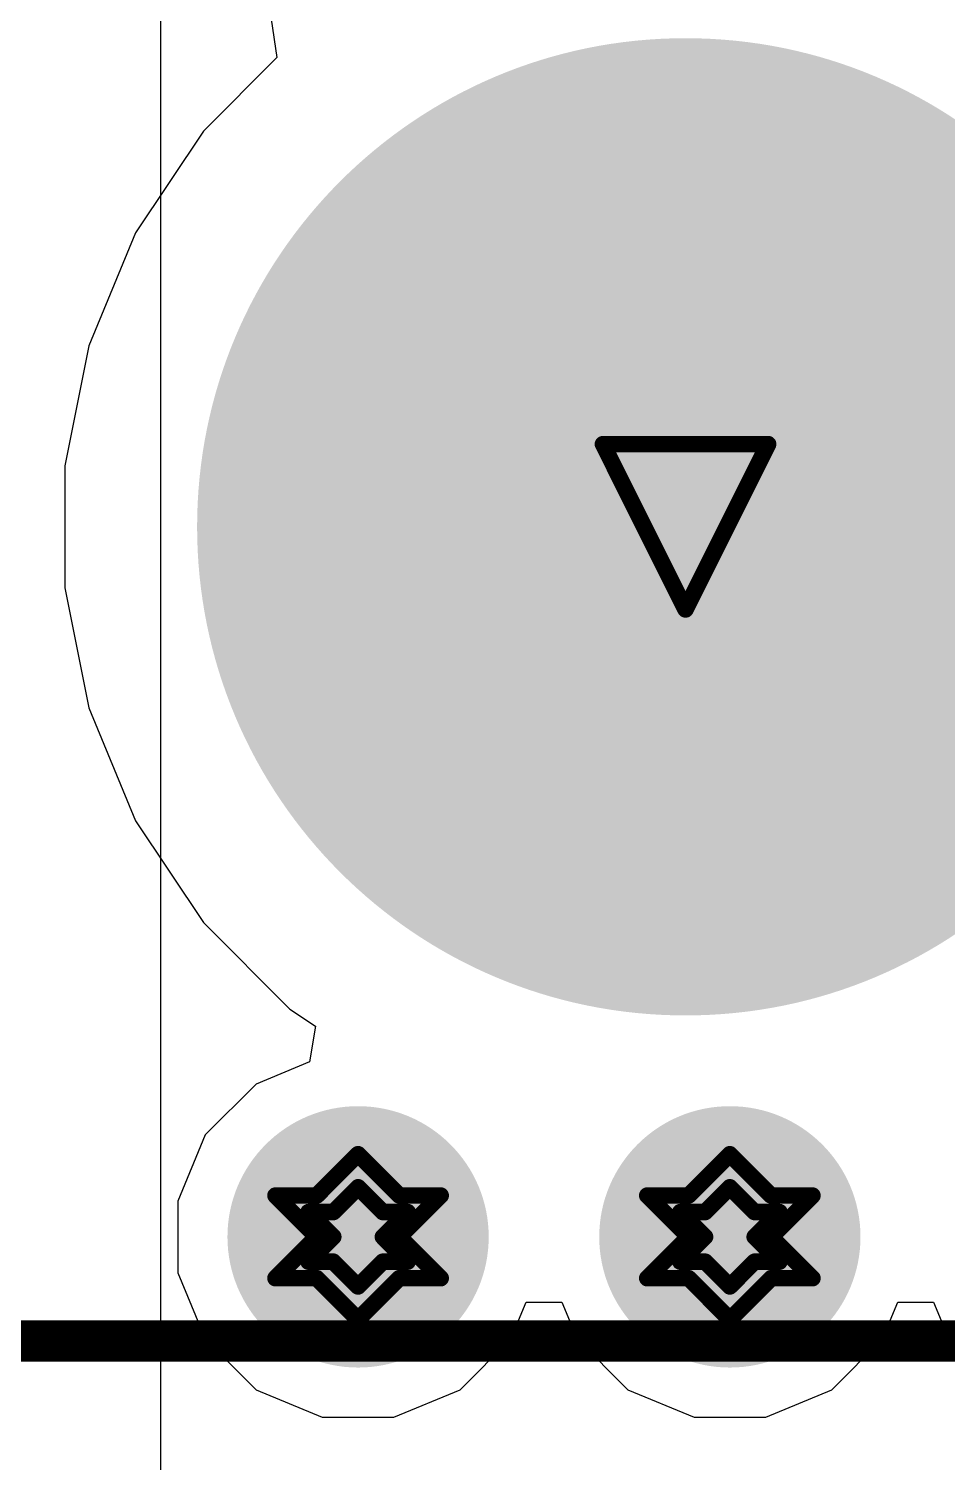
# Model space of a CAD drawing. Header units: inches. Extents: x -5 to 5328, y -4 to 5281.
# Drawn here: x 122.363 to 125.188, y 97.946 to 102.352 of the extents above; entities that cross this region are included whole.
import ezdxf

# ---------------------------------------------------------------- set-up
doc = ezdxf.new("R2010")
doc.units = ezdxf.units.IN
for name, color, linetype in [('Bottom Layer', 5, 'Continuous'), ('Bottom Solder', 6, 'Continuous'), ('Drill Drawing', 1, 'Continuous'), ('Layer 1', 16, 'Continuous'), ('Layer 2', 76, 'Continuous'), ('Multi-Layer', 9, 'Continuous'), ('Pad Holes', 156, 'Continuous'), ('Top Layer', 1, 'Continuous'), ('Top Overlay', 2, 'Continuous'), ('Top Solder', 216, 'Continuous'), ('Via Holes', 16, 'Continuous')]:
    doc.layers.add(name, color=color, linetype=linetype)

# ---------------------------------------------------------------- blocks, each defined once
blk = doc.blocks.new('DB128L_5_08_2P_OG_S_137')
at = {"layer": 'Bottom Layer'}
h = blk.add_hatch(color=5, dxfattribs=at)
edge = h.paths.add_edge_path()
edge.add_arc((2.54, 0), 1.4, 0, 360)
at = {"layer": 'Bottom Solder'}
h = blk.add_hatch(color=6, dxfattribs=at)
edge = h.paths.add_edge_path()
edge.add_arc((2.54, 0), 1.5016, 0, 360)
at = {"layer": 'Layer 1'}
h = blk.add_hatch(color=16, dxfattribs=at)
edge = h.paths.add_edge_path()
edge.add_arc((2.54, 0), 1.4, 0, 360)
at = {"layer": 'Layer 2'}
h = blk.add_hatch(color=76, dxfattribs=at)
edge = h.paths.add_edge_path()
edge.add_arc((2.54, 0), 1.4, 0, 360)
at = {"layer": 'Multi-Layer'}
h = blk.add_hatch(color=9, dxfattribs=at)
edge = h.paths.add_edge_path()
edge.add_arc((2.54, 0), 1.4, 0, 360)
at = {"layer": 'Pad Holes'}
h = blk.add_hatch(color=7, dxfattribs=at)
edge = h.paths.add_edge_path()
edge.add_arc((2.54, 0), 0.8, 0, 360)
at = {"layer": 'Top Layer'}
h = blk.add_hatch(color=1, dxfattribs=at)
edge = h.paths.add_edge_path()
edge.add_arc((2.54, 0), 1.4, 0, 360)
at = {"layer": 'Top Solder'}
h = blk.add_hatch(color=216, dxfattribs=at)
edge = h.paths.add_edge_path()
edge.add_arc((2.54, 0), 1.5016, 0, 360)
at = {"layer": 'Top Overlay'}
blk.add_lwpolyline([(-4.9561, -2.5026, 0.127, 0.127, 0), (4.99, -2.5026, 0.127, 0.127, 0)], format="xyseb", dxfattribs=at)

msp = doc.modelspace()

# ---------------------------------------------------------------- hatches: boundary and pattern name
at = {"layer": 'Bottom Layer'}
h = msp.add_hatch(color=5, dxfattribs=at)
edge = h.paths.add_edge_path()
edge.add_arc((123.3762, 98.639), 0.3, 0, 360)
h = msp.add_hatch(color=5, dxfattribs=at)
edge = h.paths.add_edge_path()
edge.add_arc((124.5192, 98.639), 0.3, 0, 360)
at = {"layer": 'Bottom Solder'}
h = msp.add_hatch(color=6, dxfattribs=at)
edge = h.paths.add_edge_path()
edge.add_arc((123.3762, 98.639), 0.4016, 0, 360)
h = msp.add_hatch(color=6, dxfattribs=at)
edge = h.paths.add_edge_path()
edge.add_arc((124.5192, 98.639), 0.4016, 0, 360)
at = {"layer": 'Layer 1'}
h = msp.add_hatch(color=16, dxfattribs=at)
edge = h.paths.add_edge_path()
edge.add_arc((123.3762, 98.639), 0.3, 0, 360)
h = msp.add_hatch(color=16, dxfattribs=at)
edge = h.paths.add_edge_path()
edge.add_arc((124.5192, 98.639), 0.3, 0, 360)
at = {"layer": 'Layer 2'}
h = msp.add_hatch(color=76, dxfattribs=at)
edge = h.paths.add_edge_path()
edge.add_arc((123.3762, 98.639), 0.3, 0, 360)
h = msp.add_hatch(color=76, dxfattribs=at)
edge = h.paths.add_edge_path()
edge.add_arc((124.5192, 98.639), 0.3, 0, 360)
at = {"layer": 'Top Layer'}
h = msp.add_hatch(color=1, dxfattribs=at)
edge = h.paths.add_edge_path()
edge.add_arc((123.3762, 98.639), 0.3, 0, 360)
h = msp.add_hatch(color=1, dxfattribs=at)
edge = h.paths.add_edge_path()
edge.add_arc((124.5192, 98.639), 0.3, 0, 360)
at = {"layer": 'Top Solder'}
h = msp.add_hatch(color=216, dxfattribs=at)
edge = h.paths.add_edge_path()
edge.add_arc((123.3762, 98.639), 0.4016, 0, 360)
h = msp.add_hatch(color=216, dxfattribs=at)
edge = h.paths.add_edge_path()
edge.add_arc((124.5192, 98.639), 0.4016, 0, 360)
at = {"layer": 'Via Holes'}
h = msp.add_hatch(color=7, dxfattribs=at)
edge = h.paths.add_edge_path()
edge.add_arc((123.3762, 98.639), 0.15, 0, 360)
h = msp.add_hatch(color=7, dxfattribs=at)
edge = h.paths.add_edge_path()
edge.add_arc((124.5192, 98.639), 0.15, 0, 360)

# ---------------------------------------------------------------- linework, layer by layer
at = {"layer": 'Bottom Layer'}
for p, q in [((123.1088, 102.3808), (123.1268, 102.2634)), ((123.1268, 102.2634), (122.9008, 102.0374)), ((122.9008, 102.0374), (122.692, 101.7249)), ((122.692, 101.7249), (122.5482, 101.3777)), ((122.5482, 101.3777), (122.4749, 101.009)), ((122.4749, 101.009), (122.4749, 100.6332)), ((122.4749, 100.6332), (122.5482, 100.2646)), ((122.5482, 100.2646), (122.692, 99.9173)), ((122.692, 99.9173), (122.9008, 99.6048)), ((122.9008, 99.6048), (123.1666, 99.3391)), ((123.1666, 99.3391), (123.2448, 99.2869)), ((123.2448, 99.2869), (123.2267, 99.1767)), ((123.2267, 99.1767), (123.0624, 99.1087)), ((123.0624, 99.1087), (122.9065, 98.9528)), ((122.9065, 98.9528), (122.8222, 98.7492)), ((122.8222, 98.7492), (122.8222, 98.5288)), ((122.8222, 98.5288), (122.9065, 98.3252)), ((123.8458, 98.3252), (123.8927, 98.4383)), ((123.8927, 98.4383), (124.0027, 98.4383)), ((124.0027, 98.4383), (124.0495, 98.3252)), ((124.9888, 98.3252), (125.0357, 98.4383)), ((125.0357, 98.4383), (125.1457, 98.4383)), ((125.1457, 98.4383), (125.1925, 98.3252)), ((122.9065, 98.3252), (123.0624, 98.1693)), ((123.69, 98.1693), (123.8458, 98.3252)), ((124.0495, 98.3252), (124.2054, 98.1693)), ((124.833, 98.1693), (124.9888, 98.3252)), ((123.0624, 98.1693), (123.266, 98.085)), ((123.4864, 98.085), (123.69, 98.1693)), ((124.2054, 98.1693), (124.409, 98.085)), ((124.6294, 98.085), (124.833, 98.1693)), ((123.266, 98.085), (123.4864, 98.085)), ((124.409, 98.085), (124.6294, 98.085))]:
    msp.add_line(p, q, dxfattribs=at)
at = {"layer": 'Drill Drawing'}
for points in [[(124.1289, 101.0751, 0.0508, 0.0508, 0), (124.6369, 101.0751, 0.0508, 0.0508, 0)], [(124.1289, 101.0751, 0.0508, 0.0508, 0), (124.3829, 100.5671, 0.0508, 0.0508, 0)], [(124.3829, 100.5671, 0.0508, 0.0508, 0), (124.6369, 101.0751, 0.0508, 0.0508, 0)], [(123.2492, 98.766, 0.0508, 0.0508, 0), (123.3762, 98.893, 0.0508, 0.0508, 0)], [(123.3762, 98.893, 0.0508, 0.0508, 0), (123.5032, 98.766, 0.0508, 0.0508, 0)], [(124.3922, 98.766, 0.0508, 0.0508, 0), (124.5192, 98.893, 0.0508, 0.0508, 0)], [(124.5192, 98.893, 0.0508, 0.0508, 0), (124.6462, 98.766, 0.0508, 0.0508, 0)], [(123.1222, 98.766, 0.0508, 0.0508, 0), (123.2492, 98.639, 0.0508, 0.0508, 0)], [(123.1222, 98.766, 0.0508, 0.0508, 0), (123.2492, 98.766, 0.0508, 0.0508, 0)], [(123.3, 98.7152, 0.0508, 0.0508, 0), (123.3762, 98.7914, 0.0508, 0.0508, 0)], [(123.3762, 98.7914, 0.0508, 0.0508, 0), (123.4524, 98.7152, 0.0508, 0.0508, 0)], [(123.5032, 98.766, 0.0508, 0.0508, 0), (123.6302, 98.766, 0.0508, 0.0508, 0)], [(123.5032, 98.639, 0.0508, 0.0508, 0), (123.6302, 98.766, 0.0508, 0.0508, 0)], [(124.2652, 98.766, 0.0508, 0.0508, 0), (124.3922, 98.639, 0.0508, 0.0508, 0)], [(124.2652, 98.766, 0.0508, 0.0508, 0), (124.3922, 98.766, 0.0508, 0.0508, 0)], [(124.443, 98.7152, 0.0508, 0.0508, 0), (124.5192, 98.7914, 0.0508, 0.0508, 0)], [(124.5192, 98.7914, 0.0508, 0.0508, 0), (124.5954, 98.7152, 0.0508, 0.0508, 0)], [(124.6462, 98.766, 0.0508, 0.0508, 0), (124.7732, 98.766, 0.0508, 0.0508, 0)], [(124.6462, 98.639, 0.0508, 0.0508, 0), (124.7732, 98.766, 0.0508, 0.0508, 0)], [(123.2238, 98.7152, 0.0508, 0.0508, 0), (123.3, 98.639, 0.0508, 0.0508, 0)], [(123.2238, 98.7152, 0.0508, 0.0508, 0), (123.3, 98.7152, 0.0508, 0.0508, 0)], [(123.4524, 98.7152, 0.0508, 0.0508, 0), (123.5286, 98.7152, 0.0508, 0.0508, 0)], [(123.4524, 98.639, 0.0508, 0.0508, 0), (123.5286, 98.7152, 0.0508, 0.0508, 0)], [(124.3668, 98.7152, 0.0508, 0.0508, 0), (124.443, 98.639, 0.0508, 0.0508, 0)], [(124.3668, 98.7152, 0.0508, 0.0508, 0), (124.443, 98.7152, 0.0508, 0.0508, 0)], [(124.5954, 98.7152, 0.0508, 0.0508, 0), (124.6716, 98.7152, 0.0508, 0.0508, 0)], [(124.5954, 98.639, 0.0508, 0.0508, 0), (124.6716, 98.7152, 0.0508, 0.0508, 0)], [(123.1222, 98.512, 0.0508, 0.0508, 0), (123.2492, 98.639, 0.0508, 0.0508, 0)], [(123.2238, 98.5628, 0.0508, 0.0508, 0), (123.3, 98.639, 0.0508, 0.0508, 0)], [(123.4524, 98.639, 0.0508, 0.0508, 0), (123.5286, 98.5628, 0.0508, 0.0508, 0)], [(123.5032, 98.639, 0.0508, 0.0508, 0), (123.6302, 98.512, 0.0508, 0.0508, 0)], [(124.2652, 98.512, 0.0508, 0.0508, 0), (124.3922, 98.639, 0.0508, 0.0508, 0)], [(124.3668, 98.5628, 0.0508, 0.0508, 0), (124.443, 98.639, 0.0508, 0.0508, 0)], [(124.5954, 98.639, 0.0508, 0.0508, 0), (124.6716, 98.5628, 0.0508, 0.0508, 0)], [(124.6462, 98.639, 0.0508, 0.0508, 0), (124.7732, 98.512, 0.0508, 0.0508, 0)], [(123.2238, 98.5628, 0.0508, 0.0508, 0), (123.3, 98.5628, 0.0508, 0.0508, 0)], [(123.3, 98.5628, 0.0508, 0.0508, 0), (123.3762, 98.4866, 0.0508, 0.0508, 0)], [(123.3762, 98.4866, 0.0508, 0.0508, 0), (123.4524, 98.5628, 0.0508, 0.0508, 0)], [(123.4524, 98.5628, 0.0508, 0.0508, 0), (123.5286, 98.5628, 0.0508, 0.0508, 0)], [(124.3668, 98.5628, 0.0508, 0.0508, 0), (124.443, 98.5628, 0.0508, 0.0508, 0)], [(124.443, 98.5628, 0.0508, 0.0508, 0), (124.5192, 98.4866, 0.0508, 0.0508, 0)], [(124.5192, 98.4866, 0.0508, 0.0508, 0), (124.5954, 98.5628, 0.0508, 0.0508, 0)], [(124.5954, 98.5628, 0.0508, 0.0508, 0), (124.6716, 98.5628, 0.0508, 0.0508, 0)], [(123.1222, 98.512, 0.0508, 0.0508, 0), (123.2492, 98.512, 0.0508, 0.0508, 0)], [(123.2492, 98.512, 0.0508, 0.0508, 0), (123.3762, 98.385, 0.0508, 0.0508, 0)], [(123.3762, 98.385, 0.0508, 0.0508, 0), (123.5032, 98.512, 0.0508, 0.0508, 0)], [(123.5032, 98.512, 0.0508, 0.0508, 0), (123.6302, 98.512, 0.0508, 0.0508, 0)], [(124.2652, 98.512, 0.0508, 0.0508, 0), (124.3922, 98.512, 0.0508, 0.0508, 0)], [(124.3922, 98.512, 0.0508, 0.0508, 0), (124.5192, 98.385, 0.0508, 0.0508, 0)], [(124.5192, 98.385, 0.0508, 0.0508, 0), (124.6462, 98.512, 0.0508, 0.0508, 0)], [(124.6462, 98.512, 0.0508, 0.0508, 0), (124.7732, 98.512, 0.0508, 0.0508, 0)]]:
    msp.add_lwpolyline(points, format="xyseb", dxfattribs=at)
for points in [[(124.1162, 101.0751, 0.0254, 0.0254, 1), (124.1416, 101.0751, 0.0254, 0.0254, 1)], [(124.1162, 101.0751, 0.0254, 0.0254, 1), (124.1416, 101.0751, 0.0254, 0.0254, 1)], [(124.6242, 101.0751, 0.0254, 0.0254, 1), (124.6496, 101.0751, 0.0254, 0.0254, 1)], [(124.6242, 101.0751, 0.0254, 0.0254, 1), (124.6496, 101.0751, 0.0254, 0.0254, 1)], [(124.3702, 100.5671, 0.0254, 0.0254, 1), (124.3956, 100.5671, 0.0254, 0.0254, 1)], [(124.3702, 100.5671, 0.0254, 0.0254, 1), (124.3956, 100.5671, 0.0254, 0.0254, 1)], [(123.3635, 98.893, 0.0254, 0.0254, 1), (123.3889, 98.893, 0.0254, 0.0254, 1)], [(123.3635, 98.893, 0.0254, 0.0254, 1), (123.3889, 98.893, 0.0254, 0.0254, 1)], [(124.5065, 98.893, 0.0254, 0.0254, 1), (124.5319, 98.893, 0.0254, 0.0254, 1)], [(124.5065, 98.893, 0.0254, 0.0254, 1), (124.5319, 98.893, 0.0254, 0.0254, 1)], [(123.1095, 98.766, 0.0254, 0.0254, 1), (123.1349, 98.766, 0.0254, 0.0254, 1)], [(123.1095, 98.766, 0.0254, 0.0254, 1), (123.1349, 98.766, 0.0254, 0.0254, 1)], [(123.2365, 98.766, 0.0254, 0.0254, 1), (123.2619, 98.766, 0.0254, 0.0254, 1)], [(123.2365, 98.766, 0.0254, 0.0254, 1), (123.2619, 98.766, 0.0254, 0.0254, 1)], [(123.3635, 98.7914, 0.0254, 0.0254, 1), (123.3889, 98.7914, 0.0254, 0.0254, 1)], [(123.3635, 98.7914, 0.0254, 0.0254, 1), (123.3889, 98.7914, 0.0254, 0.0254, 1)], [(123.4905, 98.766, 0.0254, 0.0254, 1), (123.5159, 98.766, 0.0254, 0.0254, 1)], [(123.4905, 98.766, 0.0254, 0.0254, 1), (123.5159, 98.766, 0.0254, 0.0254, 1)], [(123.6175, 98.766, 0.0254, 0.0254, 1), (123.6429, 98.766, 0.0254, 0.0254, 1)], [(123.6175, 98.766, 0.0254, 0.0254, 1), (123.6429, 98.766, 0.0254, 0.0254, 1)], [(124.2525, 98.766, 0.0254, 0.0254, 1), (124.2779, 98.766, 0.0254, 0.0254, 1)], [(124.2525, 98.766, 0.0254, 0.0254, 1), (124.2779, 98.766, 0.0254, 0.0254, 1)], [(124.3795, 98.766, 0.0254, 0.0254, 1), (124.4049, 98.766, 0.0254, 0.0254, 1)], [(124.3795, 98.766, 0.0254, 0.0254, 1), (124.4049, 98.766, 0.0254, 0.0254, 1)], [(124.5065, 98.7914, 0.0254, 0.0254, 1), (124.5319, 98.7914, 0.0254, 0.0254, 1)], [(124.5065, 98.7914, 0.0254, 0.0254, 1), (124.5319, 98.7914, 0.0254, 0.0254, 1)], [(124.6335, 98.766, 0.0254, 0.0254, 1), (124.6589, 98.766, 0.0254, 0.0254, 1)], [(124.6335, 98.766, 0.0254, 0.0254, 1), (124.6589, 98.766, 0.0254, 0.0254, 1)], [(124.7605, 98.766, 0.0254, 0.0254, 1), (124.7859, 98.766, 0.0254, 0.0254, 1)], [(124.7605, 98.766, 0.0254, 0.0254, 1), (124.7859, 98.766, 0.0254, 0.0254, 1)], [(123.2111, 98.7152, 0.0254, 0.0254, 1), (123.2365, 98.7152, 0.0254, 0.0254, 1)], [(123.2111, 98.7152, 0.0254, 0.0254, 1), (123.2365, 98.7152, 0.0254, 0.0254, 1)], [(123.2873, 98.7152, 0.0254, 0.0254, 1), (123.3127, 98.7152, 0.0254, 0.0254, 1)], [(123.2873, 98.7152, 0.0254, 0.0254, 1), (123.3127, 98.7152, 0.0254, 0.0254, 1)], [(123.4397, 98.7152, 0.0254, 0.0254, 1), (123.4651, 98.7152, 0.0254, 0.0254, 1)], [(123.4397, 98.7152, 0.0254, 0.0254, 1), (123.4651, 98.7152, 0.0254, 0.0254, 1)], [(123.5159, 98.7152, 0.0254, 0.0254, 1), (123.5413, 98.7152, 0.0254, 0.0254, 1)], [(123.5159, 98.7152, 0.0254, 0.0254, 1), (123.5413, 98.7152, 0.0254, 0.0254, 1)], [(124.3541, 98.7152, 0.0254, 0.0254, 1), (124.3795, 98.7152, 0.0254, 0.0254, 1)], [(124.3541, 98.7152, 0.0254, 0.0254, 1), (124.3795, 98.7152, 0.0254, 0.0254, 1)], [(124.4303, 98.7152, 0.0254, 0.0254, 1), (124.4557, 98.7152, 0.0254, 0.0254, 1)], [(124.4303, 98.7152, 0.0254, 0.0254, 1), (124.4557, 98.7152, 0.0254, 0.0254, 1)], [(124.5827, 98.7152, 0.0254, 0.0254, 1), (124.6081, 98.7152, 0.0254, 0.0254, 1)], [(124.5827, 98.7152, 0.0254, 0.0254, 1), (124.6081, 98.7152, 0.0254, 0.0254, 1)], [(124.6589, 98.7152, 0.0254, 0.0254, 1), (124.6843, 98.7152, 0.0254, 0.0254, 1)], [(124.6589, 98.7152, 0.0254, 0.0254, 1), (124.6843, 98.7152, 0.0254, 0.0254, 1)], [(123.2365, 98.639, 0.0254, 0.0254, 1), (123.2619, 98.639, 0.0254, 0.0254, 1)], [(123.2365, 98.639, 0.0254, 0.0254, 1), (123.2619, 98.639, 0.0254, 0.0254, 1)], [(123.2873, 98.639, 0.0254, 0.0254, 1), (123.3127, 98.639, 0.0254, 0.0254, 1)], [(123.2873, 98.639, 0.0254, 0.0254, 1), (123.3127, 98.639, 0.0254, 0.0254, 1)], [(123.4397, 98.639, 0.0254, 0.0254, 1), (123.4651, 98.639, 0.0254, 0.0254, 1)], [(123.4397, 98.639, 0.0254, 0.0254, 1), (123.4651, 98.639, 0.0254, 0.0254, 1)], [(123.4905, 98.639, 0.0254, 0.0254, 1), (123.5159, 98.639, 0.0254, 0.0254, 1)], [(123.4905, 98.639, 0.0254, 0.0254, 1), (123.5159, 98.639, 0.0254, 0.0254, 1)], [(124.3795, 98.639, 0.0254, 0.0254, 1), (124.4049, 98.639, 0.0254, 0.0254, 1)], [(124.3795, 98.639, 0.0254, 0.0254, 1), (124.4049, 98.639, 0.0254, 0.0254, 1)], [(124.4303, 98.639, 0.0254, 0.0254, 1), (124.4557, 98.639, 0.0254, 0.0254, 1)], [(124.4303, 98.639, 0.0254, 0.0254, 1), (124.4557, 98.639, 0.0254, 0.0254, 1)], [(124.5827, 98.639, 0.0254, 0.0254, 1), (124.6081, 98.639, 0.0254, 0.0254, 1)], [(124.5827, 98.639, 0.0254, 0.0254, 1), (124.6081, 98.639, 0.0254, 0.0254, 1)], [(124.6335, 98.639, 0.0254, 0.0254, 1), (124.6589, 98.639, 0.0254, 0.0254, 1)], [(124.6335, 98.639, 0.0254, 0.0254, 1), (124.6589, 98.639, 0.0254, 0.0254, 1)], [(123.2111, 98.5628, 0.0254, 0.0254, 1), (123.2365, 98.5628, 0.0254, 0.0254, 1)], [(123.2111, 98.5628, 0.0254, 0.0254, 1), (123.2365, 98.5628, 0.0254, 0.0254, 1)], [(123.2873, 98.5628, 0.0254, 0.0254, 1), (123.3127, 98.5628, 0.0254, 0.0254, 1)], [(123.2873, 98.5628, 0.0254, 0.0254, 1), (123.3127, 98.5628, 0.0254, 0.0254, 1)], [(123.4397, 98.5628, 0.0254, 0.0254, 1), (123.4651, 98.5628, 0.0254, 0.0254, 1)], [(123.4397, 98.5628, 0.0254, 0.0254, 1), (123.4651, 98.5628, 0.0254, 0.0254, 1)], [(123.5159, 98.5628, 0.0254, 0.0254, 1), (123.5413, 98.5628, 0.0254, 0.0254, 1)], [(123.5159, 98.5628, 0.0254, 0.0254, 1), (123.5413, 98.5628, 0.0254, 0.0254, 1)], [(124.3541, 98.5628, 0.0254, 0.0254, 1), (124.3795, 98.5628, 0.0254, 0.0254, 1)], [(124.3541, 98.5628, 0.0254, 0.0254, 1), (124.3795, 98.5628, 0.0254, 0.0254, 1)], [(124.4303, 98.5628, 0.0254, 0.0254, 1), (124.4557, 98.5628, 0.0254, 0.0254, 1)], [(124.4303, 98.5628, 0.0254, 0.0254, 1), (124.4557, 98.5628, 0.0254, 0.0254, 1)], [(124.5827, 98.5628, 0.0254, 0.0254, 1), (124.6081, 98.5628, 0.0254, 0.0254, 1)], [(124.5827, 98.5628, 0.0254, 0.0254, 1), (124.6081, 98.5628, 0.0254, 0.0254, 1)], [(124.6589, 98.5628, 0.0254, 0.0254, 1), (124.6843, 98.5628, 0.0254, 0.0254, 1)], [(124.6589, 98.5628, 0.0254, 0.0254, 1), (124.6843, 98.5628, 0.0254, 0.0254, 1)], [(123.1095, 98.512, 0.0254, 0.0254, 1), (123.1349, 98.512, 0.0254, 0.0254, 1)], [(123.1095, 98.512, 0.0254, 0.0254, 1), (123.1349, 98.512, 0.0254, 0.0254, 1)], [(123.2365, 98.512, 0.0254, 0.0254, 1), (123.2619, 98.512, 0.0254, 0.0254, 1)], [(123.2365, 98.512, 0.0254, 0.0254, 1), (123.2619, 98.512, 0.0254, 0.0254, 1)], [(123.4905, 98.512, 0.0254, 0.0254, 1), (123.5159, 98.512, 0.0254, 0.0254, 1)], [(123.4905, 98.512, 0.0254, 0.0254, 1), (123.5159, 98.512, 0.0254, 0.0254, 1)], [(123.6175, 98.512, 0.0254, 0.0254, 1), (123.6429, 98.512, 0.0254, 0.0254, 1)], [(123.6175, 98.512, 0.0254, 0.0254, 1), (123.6429, 98.512, 0.0254, 0.0254, 1)], [(124.2525, 98.512, 0.0254, 0.0254, 1), (124.2779, 98.512, 0.0254, 0.0254, 1)], [(124.2525, 98.512, 0.0254, 0.0254, 1), (124.2779, 98.512, 0.0254, 0.0254, 1)], [(124.3795, 98.512, 0.0254, 0.0254, 1), (124.4049, 98.512, 0.0254, 0.0254, 1)], [(124.3795, 98.512, 0.0254, 0.0254, 1), (124.4049, 98.512, 0.0254, 0.0254, 1)], [(124.6335, 98.512, 0.0254, 0.0254, 1), (124.6589, 98.512, 0.0254, 0.0254, 1)], [(124.6335, 98.512, 0.0254, 0.0254, 1), (124.6589, 98.512, 0.0254, 0.0254, 1)], [(124.7605, 98.512, 0.0254, 0.0254, 1), (124.7859, 98.512, 0.0254, 0.0254, 1)], [(124.7605, 98.512, 0.0254, 0.0254, 1), (124.7859, 98.512, 0.0254, 0.0254, 1)], [(123.3635, 98.4866, 0.0254, 0.0254, 1), (123.3889, 98.4866, 0.0254, 0.0254, 1)], [(123.3635, 98.4866, 0.0254, 0.0254, 1), (123.3889, 98.4866, 0.0254, 0.0254, 1)], [(124.5065, 98.4866, 0.0254, 0.0254, 1), (124.5319, 98.4866, 0.0254, 0.0254, 1)], [(124.5065, 98.4866, 0.0254, 0.0254, 1), (124.5319, 98.4866, 0.0254, 0.0254, 1)], [(123.3635, 98.385, 0.0254, 0.0254, 1), (123.3889, 98.385, 0.0254, 0.0254, 1)], [(123.3635, 98.385, 0.0254, 0.0254, 1), (123.3889, 98.385, 0.0254, 0.0254, 1)], [(124.5065, 98.385, 0.0254, 0.0254, 1), (124.5319, 98.385, 0.0254, 0.0254, 1)], [(124.5065, 98.385, 0.0254, 0.0254, 1), (124.5319, 98.385, 0.0254, 0.0254, 1)]]:
    msp.add_lwpolyline(points, format="xyseb", close=True, dxfattribs=at)
at = {"layer": 'Layer 1'}
for p, q in [((123.1088, 102.3808), (123.1268, 102.2634)), ((123.1268, 102.2634), (122.9008, 102.0374)), ((122.9008, 102.0374), (122.692, 101.7249)), ((122.692, 101.7249), (122.5482, 101.3777)), ((122.5482, 101.3777), (122.4749, 101.009)), ((122.4749, 101.009), (122.4749, 100.6332)), ((122.4749, 100.6332), (122.5482, 100.2646)), ((122.5482, 100.2646), (122.692, 99.9173)), ((122.692, 99.9173), (122.9008, 99.6048)), ((122.9008, 99.6048), (123.1666, 99.3391)), ((123.1666, 99.3391), (123.2448, 99.2869)), ((123.2448, 99.2869), (123.2267, 99.1767)), ((123.2267, 99.1767), (123.0624, 99.1087)), ((123.0624, 99.1087), (122.9065, 98.9528)), ((122.9065, 98.9528), (122.8222, 98.7492)), ((122.8222, 98.7492), (122.8222, 98.5288)), ((122.8222, 98.5288), (122.9065, 98.3252)), ((123.8458, 98.3252), (123.8927, 98.4383)), ((123.8927, 98.4383), (124.0027, 98.4383)), ((124.0027, 98.4383), (124.0495, 98.3252)), ((124.9888, 98.3252), (125.0357, 98.4383)), ((125.0357, 98.4383), (125.1457, 98.4383)), ((125.1457, 98.4383), (125.1925, 98.3252)), ((122.9065, 98.3252), (123.0624, 98.1693)), ((123.69, 98.1693), (123.8458, 98.3252)), ((124.0495, 98.3252), (124.2054, 98.1693)), ((124.833, 98.1693), (124.9888, 98.3252)), ((123.0624, 98.1693), (123.266, 98.085)), ((123.4864, 98.085), (123.69, 98.1693)), ((124.2054, 98.1693), (124.409, 98.085)), ((124.6294, 98.085), (124.833, 98.1693)), ((123.266, 98.085), (123.4864, 98.085)), ((124.409, 98.085), (124.6294, 98.085))]:
    msp.add_line(p, q, dxfattribs=at)
at = {"layer": 'Top Layer'}
msp.add_line((122.7699, 89.9716), (122.7699, 105.2314), dxfattribs=at)

# ---------------------------------------------------------------- block references
msp.add_blockref('DB128L_5_08_2P_OG_S_137', (121.8429, 100.8211))

doc.saveas('drawing.dxf')
